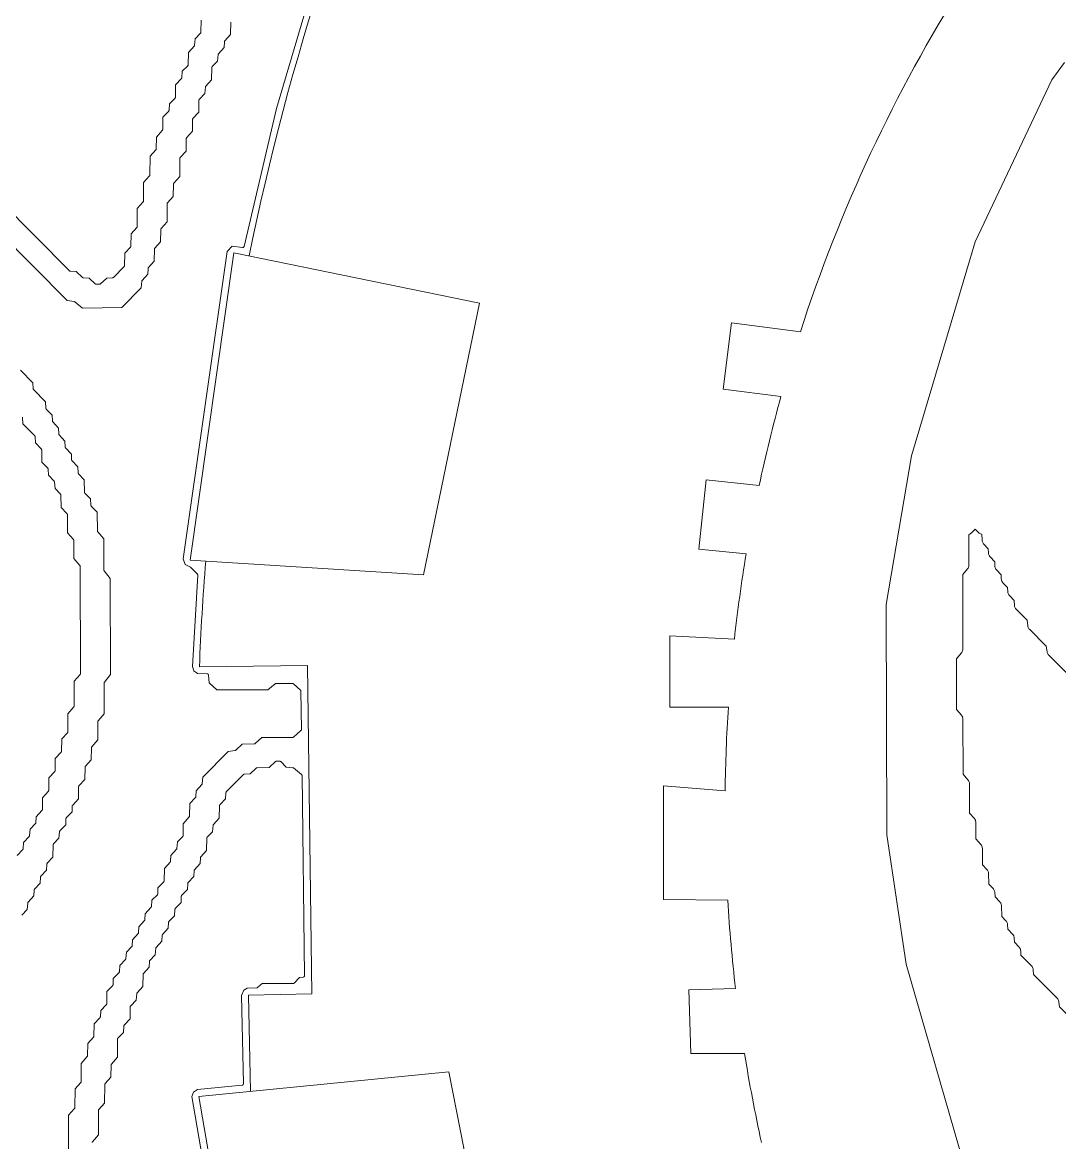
# Model space of a CAD drawing. Header units: inches. Extents: x 36 to 190, y -75 to 56.
# Drawn here: x 153.861 to 158.162, y -4.73 to -0.088 of the extents above; entities that cross this region are included whole.
import ezdxf

# ---------------------------------------------------------------- set-up
doc = ezdxf.new("R2010")
doc.units = ezdxf.units.IN
for name, color, linetype, lineweight in [('01_ORIGINAL_CAD', 7, 'Continuous', 20), ('02_APPROVED_PDF_OUTLINES', 7, 'Continuous', 15), ('04_APPROVED_PERIMETER', 7, 'Continuous', 15)]:
    doc.layers.add(name, color=color, linetype=linetype, lineweight=lineweight)

# ---------------------------------------------------------------- blocks, each defined once
blk = doc.blocks.new('06_WAVES')
at = {"layer": '01_ORIGINAL_CAD'}
for points in [[(44.2832, 37.0838, 0.090917), (40.9305, 45.9685, -0.652582), (40.9305, 49.0108, -0.158741), (45.0035, 48.4251, -0.098355), (47.824, 46.2028), (47.7547, 46.078)], [(47.0869, 44.6297, -0.062406), (47.763, 46.0735), (45.5722, 47.2899, 0.058367), (44.8008, 44.9442, 0.058367)], [(46.9163, 43.9933, -0.01479), (47.0064, 44.3616, -0.01479)], [(46.8134, 43.3568, -0.013879), (46.8623, 43.7093)], [(44.6214, 43.6801, 0.010358), (44.595, 43.2412)], [(46.7752, 42.7279, -0.013523), (46.7886, 43.0744, -0.013523)], [(46.8183, 41.9082, -0.014342), (46.786, 42.2745)], [(46.926, 41.2696, -0.014645), (46.8557, 41.6385)]]:
    blk.add_lwpolyline(points, format="xyb", dxfattribs=at)
for points in [[(45.7571, 44.7481), (44.7382, 44.9571), (44.5564, 43.6842), (45.5244, 43.6224)], [(45.6289, 41.5624), (44.5925, 41.4607), (44.8281, 40.0955), (45.8647, 40.3685)]]:
    blk.add_lwpolyline(points, close=True, dxfattribs=at)
for points in [[(47.0869, 44.6297), (46.8018, 44.6666), (46.7664, 44.3927), (47.0064, 44.3616)], [(46.9163, 43.9933), (46.6964, 44.0163), (46.6664, 43.7297), (46.8623, 43.7093)], [(46.8134, 43.3568), (46.5462, 43.3706), (46.5462, 43.0744), (46.7886, 43.0744)], [(45.0437, 43.247), (44.595, 43.2412)], [(44.8072, 41.4818), (44.7991, 41.881), (45.0612, 41.8863), (45.0437, 43.247)], [(46.7752, 42.7279), (46.519, 42.7483), (46.519, 42.2768), (46.786, 42.2745)], [(46.8183, 41.9082), (46.6252, 41.9024), (46.6331, 41.6385), (46.8557, 41.6385)]]:
    blk.add_lwpolyline(points, dxfattribs=at)
at = {"layer": '02_APPROVED_PDF_OUTLINES'}
for points in [[(45.0908, 46.1496), (44.9143, 45.5552), (44.7803, 44.984), (44.7801, 44.9834), (44.7799, 44.9829), (44.7796, 44.9824), (44.7793, 44.9819), (44.779, 44.9814), (44.7786, 44.981), (44.7781, 44.9806), (44.7777, 44.9803), (44.7771, 44.98), (44.7766, 44.9798), (44.7761, 44.9796), (44.7755, 44.9795), (44.7749, 44.9794), (44.7743, 44.9794), (44.7737, 44.9794), (44.7309, 44.9844), (44.7099, 44.9626), (44.5279, 43.6896), (44.5353, 43.6652), (44.5576, 43.6547), (44.558, 43.6544), (44.5585, 43.6541), (44.5589, 43.6538), (44.5593, 43.6535), (44.5862, 43.6264), (44.5865, 43.6259), (44.5869, 43.6255), (44.5872, 43.625), (44.5874, 43.6245), (44.5876, 43.624), (44.5877, 43.6235), (44.5878, 43.6229), (44.5879, 43.6224), (44.5879, 43.6218), (44.5661, 43.2435), (44.5718, 43.2244), (44.5875, 43.2135), (44.6269, 43.2126), (44.6275, 43.2126), (44.6281, 43.2125), (44.6287, 43.2123), (44.6292, 43.2121), (44.6297, 43.2118), (44.6302, 43.2115), (44.6307, 43.2112), (44.6311, 43.2108), (44.6315, 43.2103), (44.6319, 43.2098), (44.6321, 43.2093), (44.6324, 43.2088), (44.6326, 43.2082), (44.6327, 43.2077), (44.6328, 43.2071), (44.6352, 43.1757), (44.6678, 43.1456), (44.8787, 43.1455), (44.9098, 43.171), (44.9102, 43.1714), (44.9107, 43.1717), (44.9113, 43.1719), (44.9118, 43.1721), (44.9124, 43.1722), (44.913, 43.1723), (44.9136, 43.1724), (44.9807, 43.1724), (44.9813, 43.1724), (44.9819, 43.1723), (44.9825, 43.1721), (44.9831, 43.1719), (44.9837, 43.1716), (44.9842, 43.1713), (44.9847, 43.1709), (45.0141, 43.1445), (45.0145, 43.1441), (45.0149, 43.1436), (45.0153, 43.1431), (45.0155, 43.1425), (45.0158, 43.1419), (45.0159, 43.1413), (45.016, 43.1407), (45.0161, 43.1401), (45.0181, 42.9816), (45.0181, 42.981), (45.018, 42.9805), (45.0179, 42.9799), (45.0177, 42.9793), (45.0175, 42.9788), (45.0172, 42.9783), (45.0168, 42.9778), (45.0165, 42.9774), (45.016, 42.977), (44.985, 42.9503), (44.9845, 42.9499), (44.984, 42.9496), (44.9835, 42.9493), (44.9829, 42.9491), (44.9823, 42.949), (44.9817, 42.9489), (44.9811, 42.9489), (44.854, 42.9485), (44.8259, 42.9234), (44.8254, 42.923), (44.8249, 42.9227), (44.8244, 42.9224), (44.8238, 42.9222), (44.8232, 42.922), (44.8226, 42.9219), (44.822, 42.9219), (44.7717, 42.9208), (44.7464, 42.8967), (44.746, 42.8962), (44.7455, 42.8959), (44.7449, 42.8956), (44.7444, 42.8954), (44.7438, 42.8952), (44.7432, 42.8951), (44.7142, 42.8909), (44.6093, 42.7841), (44.6071, 42.7573), (44.607, 42.7568), (44.6069, 42.7562), (44.6067, 42.7557), (44.6065, 42.7552), (44.6062, 42.7547), (44.6059, 42.7542), (44.6055, 42.7538), (44.5816, 42.7281), (44.5807, 42.7039), (44.5806, 42.7033), (44.5805, 42.7027), (44.5803, 42.7021), (44.5801, 42.7016), (44.5798, 42.701), (44.5794, 42.7005), (44.5791, 42.7001), (44.5553, 42.6744), (44.5543, 42.6235), (44.5542, 42.6229), (44.5541, 42.6223), (44.554, 42.6217), (44.5538, 42.6212), (44.5535, 42.6206), (44.5532, 42.6201), (44.5528, 42.6197), (44.5281, 42.5912), (44.5279, 42.543), (44.5278, 42.5425), (44.5278, 42.5419), (44.5276, 42.5413), (44.5274, 42.5408), (44.5272, 42.5403), (44.5269, 42.5398), (44.5266, 42.5393), (44.5262, 42.5389), (44.5037, 42.5157), (44.5014, 42.4889), (44.5013, 42.4883), (44.5012, 42.4877), (44.501, 42.4872), (44.5008, 42.4867), (44.5005, 42.4862), (44.5002, 42.4857), (44.4998, 42.4853), (44.476, 42.4596), (44.475, 42.4354), (44.4749, 42.4348), (44.4748, 42.4342), (44.4746, 42.4336), (44.4744, 42.4331), (44.4741, 42.4325), (44.4738, 42.432), (44.4734, 42.4316), (44.4496, 42.4059), (44.4486, 42.355), (44.4486, 42.3544), (44.4484, 42.3538), (44.4483, 42.3532), (44.448, 42.3526), (44.4478, 42.352), (44.4474, 42.3515), (44.447, 42.351), (44.4231, 42.3253), (44.4222, 42.3012), (44.4221, 42.3006), (44.422, 42.2999), (44.4218, 42.2993), (44.4215, 42.2988), (44.4212, 42.2982), (44.4209, 42.2977), (44.4205, 42.2972), (44.398, 42.274), (44.3957, 42.2472), (44.3956, 42.2467), (44.3955, 42.2461), (44.3953, 42.2456), (44.3951, 42.245), (44.3948, 42.2445), (44.3945, 42.2441), (44.3941, 42.2436), (44.3703, 42.2179), (44.3693, 42.1938), (44.3692, 42.1932), (44.3691, 42.1926), (44.3689, 42.192), (44.3687, 42.1914), (44.3684, 42.1909), (44.3681, 42.1904), (44.3677, 42.1899), (44.3438, 42.1642), (44.3428, 42.1401), (44.3428, 42.1395), (44.3427, 42.1389), (44.3425, 42.1383), (44.3423, 42.1377), (44.342, 42.1372), (44.3416, 42.1367), (44.3412, 42.1362), (44.3174, 42.1105), (44.3164, 42.0864), (44.3163, 42.0858), (44.3162, 42.0851), (44.316, 42.0845), (44.3158, 42.084), (44.3155, 42.0834), (44.3151, 42.0829), (44.3147, 42.0824), (44.2922, 42.0592), (44.2899, 42.0324), (44.2899, 42.0319), (44.2897, 42.0313), (44.2895, 42.0308), (44.2893, 42.0302), (44.289, 42.0297), (44.2887, 42.0293), (44.2883, 42.0288), (44.2645, 42.0031), (44.2635, 41.979), (44.2634, 41.9784), (44.2633, 41.9778), (44.2632, 41.9772), (44.2629, 41.9766), (44.2626, 41.9761), (44.2623, 41.9756), (44.2619, 41.9751), (44.238, 41.9494), (44.2371, 41.9253), (44.237, 41.9247), (44.2369, 41.9241), (44.2367, 41.9235), (44.2365, 41.9229), (44.2362, 41.9224), (44.2359, 41.9219), (44.2355, 41.9214), (44.2117, 41.8958), (44.2107, 41.8449), (44.2106, 41.8443), (44.2105, 41.8437), (44.2104, 41.8432), (44.2102, 41.8427), (44.21, 41.8422), (44.2097, 41.8417), (44.2094, 41.8412), (44.209, 41.8408), (44.1865, 41.8176), (44.1842, 41.7908), (44.1841, 41.7902), (44.184, 41.7897), (44.1838, 41.7891), (44.1836, 41.7886), (44.1833, 41.7881), (44.183, 41.7876), (44.1826, 41.7872), (44.1588, 41.7616), (44.1578, 41.7106), (44.1578, 41.71), (44.1577, 41.7094), (44.1575, 41.7088), (44.1573, 41.7082), (44.157, 41.7077), (44.1566, 41.7071), (44.1562, 41.7067), (44.1324, 41.681), (44.1314, 41.6301), (44.1314, 41.6295), (44.1313, 41.6289), (44.1312, 41.6283), (44.1309, 41.6278), (44.1307, 41.6272), (44.1303, 41.6267), (44.13, 41.6263), (44.1052, 41.5978), (44.1051, 41.5228), (44.1051, 41.5223), (44.105, 41.5217), (44.1049, 41.5212), (44.1047, 41.5206), (44.1045, 41.5201), (44.1042, 41.5196), (44.1039, 41.5192), (44.1035, 41.5187), (44.0797, 41.4931), (44.0788, 41.4154), (44.0787, 41.4148), (44.0786, 41.4142), (44.0785, 41.4136), (44.0783, 41.413), (44.078, 41.4125), (44.0777, 41.412), (44.0773, 41.4115), (44.0526, 41.3831), (44.0526, 41.2007)], [(43.8581, 42.2124), (43.8806, 42.2356), (43.8828, 42.2624), (43.8829, 42.263), (43.883, 42.2635), (43.8832, 42.264), (43.8834, 42.2646), (43.8837, 42.2651), (43.884, 42.2655), (43.8844, 42.266), (43.9083, 42.2917), (43.9093, 42.3158), (43.9093, 42.3164), (43.9094, 42.317), (43.9096, 42.3176), (43.9098, 42.3182), (43.9101, 42.3187), (43.9105, 42.3192), (43.9109, 42.3197), (43.9347, 42.3454), (43.9357, 42.3695), (43.9358, 42.3701), (43.9359, 42.3707), (43.936, 42.3713), (43.9363, 42.3719), (43.9366, 42.3724), (43.9369, 42.3729), (43.9373, 42.3734), (43.9611, 42.3991), (43.9621, 42.4232), (43.9622, 42.4238), (43.9623, 42.4244), (43.9625, 42.425), (43.9627, 42.4256), (43.963, 42.4261), (43.9633, 42.4266), (43.9637, 42.4271), (43.9875, 42.4527), (43.9885, 42.5036), (43.9886, 42.5042), (43.9887, 42.5048), (43.9888, 42.5053), (43.989, 42.5058), (43.9892, 42.5063), (43.9895, 42.5068), (43.9898, 42.5073), (43.9902, 42.5077), (44.0127, 42.5309), (44.015, 42.5577), (44.0151, 42.5583), (44.0152, 42.5588), (44.0154, 42.5594), (44.0156, 42.5599), (44.0159, 42.5604), (44.0162, 42.5609), (44.0166, 42.5613), (44.0404, 42.587), (44.0414, 42.6112), (44.0415, 42.6118), (44.0416, 42.6124), (44.0418, 42.6129), (44.042, 42.6135), (44.0423, 42.614), (44.0426, 42.6145), (44.043, 42.615), (44.0669, 42.6407), (44.0679, 42.6649), (44.0679, 42.6655), (44.068, 42.6661), (44.0682, 42.6666), (44.0684, 42.6672), (44.0687, 42.6677), (44.0691, 42.6682), (44.0695, 42.6687), (44.0933, 42.6943), (44.0942, 42.7453), (44.0943, 42.7459), (44.0944, 42.7465), (44.0946, 42.7471), (44.0948, 42.7477), (44.0951, 42.7482), (44.0954, 42.7488), (44.0958, 42.7492), (44.1197, 42.7749), (44.1206, 42.8258), (44.1207, 42.8264), (44.1208, 42.8271), (44.121, 42.8277), (44.1212, 42.8282), (44.1215, 42.8288), (44.1218, 42.8293), (44.1222, 42.8298), (44.146, 42.8554), (44.147, 42.9064), (44.1471, 42.907), (44.1472, 42.9075), (44.1473, 42.9081), (44.1475, 42.9087), (44.1478, 42.9092), (44.1481, 42.9097), (44.1485, 42.9102), (44.1732, 42.9386), (44.1734, 43.0136), (44.1734, 43.0142), (44.1735, 43.0148), (44.1736, 43.0154), (44.1739, 43.016), (44.1741, 43.0166), (44.1745, 43.0171), (44.1748, 43.0176), (44.1996, 43.046), (44.1996, 43.1747), (44.1996, 43.1753), (44.1997, 43.1758), (44.1999, 43.1764), (44.2, 43.1769), (44.2003, 43.1775), (44.2006, 43.178), (44.2009, 43.1784), (44.2261, 43.2098), (44.2253, 43.6082), (44.2, 43.6395), (44.1997, 43.64), (44.1994, 43.6405), (44.1992, 43.641), (44.199, 43.6416), (44.1988, 43.6421), (44.1987, 43.6427), (44.1987, 43.6433), (44.1982, 43.772), (44.1733, 43.8004), (44.173, 43.8008), (44.1726, 43.8013), (44.1724, 43.8019), (44.1722, 43.8024), (44.172, 43.803), (44.1719, 43.8036), (44.1719, 43.8042), (44.1706, 43.882), (44.1467, 43.9076), (44.1464, 43.908), (44.146, 43.9085), (44.1458, 43.909), (44.1455, 43.9095), (44.1453, 43.91), (44.1452, 43.9106), (44.1451, 43.9111), (44.1428, 43.9379), (44.1202, 43.9611), (44.1198, 43.9615), (44.1195, 43.962), (44.1192, 43.9625), (44.1189, 43.963), (44.1187, 43.9635), (44.1186, 43.9641), (44.1185, 43.9646), (44.1185, 43.9652), (44.1173, 44.0161), (44.0934, 44.0417), (44.093, 44.0422), (44.0926, 44.0427), (44.0924, 44.0432), (44.0921, 44.0438), (44.0919, 44.0443), (44.0918, 44.0449), (44.0918, 44.0455), (44.0907, 44.0697), (44.0667, 44.0954), (44.0663, 44.0958), (44.066, 44.0963), (44.0657, 44.0969), (44.0655, 44.0974), (44.0653, 44.098), (44.0652, 44.0986), (44.0651, 44.0992), (44.064, 44.1234), (44.0401, 44.149), (44.0397, 44.1495), (44.0394, 44.15), (44.0391, 44.1505), (44.0388, 44.1511), (44.0387, 44.1517), (44.0385, 44.1523), (44.0385, 44.1529), (44.0374, 44.177), (44.0134, 44.2027), (44.013, 44.2032), (44.0127, 44.2037), (44.0124, 44.2042), (44.0122, 44.2048), (44.012, 44.2053), (44.0119, 44.2059), (44.0118, 44.2065), (44.0108, 44.2307), (43.9868, 44.2564), (43.9864, 44.2568), (43.9861, 44.2573), (43.9858, 44.2579), (43.9855, 44.2584), (43.9854, 44.259), (43.9852, 44.2596), (43.9852, 44.2602), (43.9841, 44.2844), (43.9601, 44.31), (43.9598, 44.3105), (43.9595, 44.3109), (43.9592, 44.3114), (43.9589, 44.3119), (43.9588, 44.3125), (43.9586, 44.313), (43.9586, 44.3136), (43.9562, 44.3404), (43.907, 44.3904), (43.9066, 44.3909), (43.9062, 44.3914), (43.9059, 44.3919), (43.9057, 44.3925), (43.9055, 44.3931), (43.9054, 44.3937), (43.9053, 44.3943), (43.9042, 44.4184), (43.8537, 44.4709)], [(44.6022, 45.9221), (44.6012, 45.8712), (44.6011, 45.8706), (44.6011, 45.8701), (44.6009, 45.8695), (44.6007, 45.869), (44.6005, 45.8685), (44.6002, 45.868), (44.5999, 45.8675), (44.5995, 45.8671), (44.577, 45.8439), (44.5747, 45.8171), (44.5746, 45.8165), (44.5745, 45.816), (44.5743, 45.8154), (44.5741, 45.8149), (44.5738, 45.8144), (44.5735, 45.8139), (44.5731, 45.8135), (44.5493, 45.7879), (44.5483, 45.7369), (44.5483, 45.7364), (44.5482, 45.7358), (44.5481, 45.7353), (44.5479, 45.7347), (44.5476, 45.7342), (44.5474, 45.7337), (44.547, 45.7333), (44.5467, 45.7329), (44.5241, 45.7097), (44.5219, 45.6828), (44.5218, 45.6823), (44.5217, 45.6817), (44.5215, 45.6812), (44.5213, 45.6807), (44.521, 45.6802), (44.5207, 45.6797), (44.5203, 45.6793), (44.4965, 45.6536), (44.4955, 45.6027), (44.4955, 45.6021), (44.4954, 45.6016), (44.4952, 45.601), (44.4951, 45.6005), (44.4948, 45.6), (44.4945, 45.5995), (44.4942, 45.599), (44.4938, 45.5986), (44.4713, 45.5754), (44.469, 45.5486), (44.469, 45.548), (44.4688, 45.5475), (44.4687, 45.5469), (44.4684, 45.5464), (44.4682, 45.5459), (44.4678, 45.5455), (44.4675, 45.545), (44.4437, 45.5194), (44.4427, 45.4684), (44.4426, 45.4679), (44.4425, 45.4673), (44.4424, 45.4667), (44.4422, 45.4661), (44.4419, 45.4656), (44.4416, 45.4651), (44.4412, 45.4646), (44.4165, 45.4362), (44.4163, 45.388), (44.4163, 45.3874), (44.4162, 45.3869), (44.416, 45.3864), (44.4159, 45.3858), (44.4156, 45.3853), (44.4154, 45.3848), (44.415, 45.3844), (44.4147, 45.3839), (44.3909, 45.3583), (44.3899, 45.2806), (44.3899, 45.28), (44.3898, 45.2794), (44.3897, 45.2788), (44.3894, 45.2782), (44.3892, 45.2777), (44.3888, 45.2772), (44.3885, 45.2767), (44.3637, 45.2483), (44.3636, 45.1733), (44.3636, 45.1726), (44.3635, 45.172), (44.3633, 45.1714), (44.3631, 45.1709), (44.3628, 45.1703), (44.3625, 45.1698), (44.3621, 45.1693), (44.3374, 45.1409), (44.3373, 45.0659), (44.3372, 45.0653), (44.3372, 45.0648), (44.337, 45.0642), (44.3369, 45.0637), (44.3366, 45.0632), (44.3363, 45.0627), (44.336, 45.0622), (44.3357, 45.0618), (44.3119, 45.0362), (44.3109, 44.9852), (44.3108, 44.9846), (44.3107, 44.984), (44.3105, 44.9834), (44.3103, 44.9828), (44.31, 44.9823), (44.3097, 44.9817), (44.3093, 44.9813), (44.2855, 44.9556), (44.2845, 44.9047), (44.2844, 44.9041), (44.2844, 44.9036), (44.2842, 44.903), (44.284, 44.9025), (44.2838, 44.902), (44.2835, 44.9015), (44.2831, 44.901), (44.2828, 44.9006), (44.2385, 44.8557), (44.2381, 44.8553), (44.2376, 44.855), (44.2372, 44.8547), (44.2367, 44.8545), (44.2362, 44.8543), (44.2356, 44.8541), (44.2351, 44.854), (44.2345, 44.8539), (44.2107, 44.8529), (44.1853, 44.8287), (44.1849, 44.8283), (44.1844, 44.828), (44.1839, 44.8277), (44.1834, 44.8275), (44.1829, 44.8273), (44.1823, 44.8272), (44.1818, 44.8271), (44.1812, 44.8271), (44.1672, 44.827), (44.1666, 44.8271), (44.166, 44.8272), (44.1655, 44.8273), (44.165, 44.8275), (44.1644, 44.8277), (44.1639, 44.828), (44.1635, 44.8283), (44.163, 44.8287), (44.1376, 44.8528), (44.1138, 44.8539), (44.1132, 44.8539), (44.1126, 44.854), (44.112, 44.8542), (44.1114, 44.8545), (44.1109, 44.8547), (44.1104, 44.8551), (44.1099, 44.8555), (44.0845, 44.8796), (44.0606, 44.8807), (44.0601, 44.8807), (44.0595, 44.8808), (44.059, 44.881), (44.0585, 44.8812), (44.058, 44.8814), (44.0575, 44.8817), (44.057, 44.882), (44.0566, 44.8824), (43.7728, 45.1686)], [(43.6243, 45.1857), (44.047, 44.7594), (44.076, 44.7552), (44.0765, 44.7551), (44.0771, 44.755), (44.0776, 44.7548), (44.078, 44.7546), (44.0785, 44.7543), (44.0789, 44.7539), (44.1101, 44.7285), (44.2731, 44.7311), (44.3535, 44.8126), (44.3557, 44.8394), (44.3558, 44.84), (44.3559, 44.8405), (44.3561, 44.841), (44.3563, 44.8416), (44.3566, 44.8421), (44.3569, 44.8425), (44.3573, 44.843), (44.3812, 44.8687), (44.3821, 44.8928), (44.3822, 44.8934), (44.3823, 44.894), (44.3825, 44.8946), (44.3827, 44.8952), (44.383, 44.8957), (44.3834, 44.8962), (44.3837, 44.8967), (44.4076, 44.9223), (44.4085, 44.9732), (44.4086, 44.9739), (44.4087, 44.9745), (44.4089, 44.9751), (44.4091, 44.9757), (44.4094, 44.9762), (44.4097, 44.9767), (44.4101, 44.9772), (44.4339, 45.0028), (44.4349, 45.0538), (44.435, 45.0544), (44.4351, 45.055), (44.4352, 45.0555), (44.4354, 45.0561), (44.4357, 45.0566), (44.436, 45.0571), (44.4364, 45.0576), (44.4611, 45.086), (44.4613, 45.1611), (44.4613, 45.1616), (44.4614, 45.1622), (44.4615, 45.1627), (44.4617, 45.1632), (44.4619, 45.1638), (44.4622, 45.1642), (44.4625, 45.1647), (44.4629, 45.1651), (44.4867, 45.1908), (44.4877, 45.2417), (44.4877, 45.2423), (44.4878, 45.2429), (44.488, 45.2435), (44.4882, 45.244), (44.4884, 45.2445), (44.4888, 45.2451), (44.4891, 45.2455), (44.5139, 45.274), (44.514, 45.349), (44.514, 45.3495), (44.5141, 45.3501), (44.5142, 45.3506), (44.5144, 45.3512), (44.5146, 45.3517), (44.5149, 45.3522), (44.5152, 45.3526), (44.5156, 45.353), (44.5394, 45.3787), (44.5404, 45.4296), (44.5404, 45.4302), (44.5405, 45.4308), (44.5407, 45.4314), (44.5409, 45.4319), (44.5412, 45.4325), (44.5415, 45.433), (44.5419, 45.4334), (44.5666, 45.4619), (44.5668, 45.5101), (44.5668, 45.5106), (44.5669, 45.5112), (44.567, 45.5117), (44.5672, 45.5122), (44.5674, 45.5128), (44.5677, 45.5132), (44.568, 45.5137), (44.5684, 45.5141), (44.5922, 45.5398), (44.5932, 45.5907), (44.5932, 45.5913), (44.5933, 45.5918), (44.5934, 45.5924), (44.5936, 45.5929), (44.5939, 45.5934), (44.5942, 45.5939), (44.5945, 45.5943), (44.5949, 45.5948), (44.6174, 45.618), (44.6196, 45.6448), (44.6197, 45.6454), (44.6198, 45.6459), (44.62, 45.6464), (44.6202, 45.647), (44.6205, 45.6475), (44.6208, 45.6479), (44.6212, 45.6484), (44.645, 45.674), (44.646, 45.7249), (44.646, 45.7255), (44.6461, 45.7261), (44.6463, 45.7266), (44.6465, 45.7271), (44.6467, 45.7276), (44.647, 45.7281), (44.6473, 45.7286), (44.6477, 45.729), (44.6702, 45.7522), (44.6725, 45.779), (44.6725, 45.7796), (44.6727, 45.7801), (44.6728, 45.7807), (44.6731, 45.7812), (44.6734, 45.7817), (44.6737, 45.7822), (44.674, 45.7826), (44.6979, 45.8083), (44.6989, 45.8325), (44.6989, 45.8331), (44.6991, 45.8337), (44.6992, 45.8342), (44.6995, 45.8348), (44.6998, 45.8353), (44.7001, 45.8358), (44.7005, 45.8363), (44.7243, 45.8619), (44.7253, 45.9129)], [(43.8609, 44.2759), (43.861, 44.2754), (43.8633, 44.2486), (43.9125, 44.1986), (43.9129, 44.1981), (43.9133, 44.1976), (43.9136, 44.197), (43.9138, 44.1965), (43.914, 44.1959), (43.9141, 44.1952), (43.9142, 44.1946), (43.9153, 44.1705), (43.9392, 44.1448), (43.9397, 44.1443), (43.94, 44.1438), (43.9403, 44.1432), (43.9405, 44.1427), (43.9407, 44.1421), (43.9408, 44.1415), (43.9409, 44.1408), (43.942, 44.0899), (43.9659, 44.0643), (43.9663, 44.0638), (43.9667, 44.0633), (43.967, 44.0628), (43.9672, 44.0622), (43.9674, 44.0617), (43.9675, 44.0611), (43.9676, 44.0605), (43.9686, 44.0363), (43.9926, 44.0106), (43.993, 44.0102), (43.9933, 44.0097), (43.9936, 44.0092), (43.9938, 44.0087), (43.994, 44.0082), (43.9941, 44.0076), (43.9942, 44.0071), (43.9965, 43.9802), (44.0191, 43.9571), (44.0195, 43.9566), (44.0199, 43.9562), (44.0201, 43.9557), (44.0204, 43.9552), (44.0206, 43.9547), (44.0207, 43.9541), (44.0208, 43.9536), (44.0209, 43.953), (44.022, 43.9021), (44.0459, 43.8765), (44.0463, 43.876), (44.0466, 43.8756), (44.0469, 43.8751), (44.0471, 43.8746), (44.0473, 43.8741), (44.0474, 43.8735), (44.0475, 43.873), (44.0476, 43.8724), (44.048, 43.7974), (44.0728, 43.769), (44.0732, 43.7685), (44.0735, 43.768), (44.0738, 43.7674), (44.074, 43.7669), (44.0742, 43.7663), (44.0743, 43.7657), (44.0743, 43.7651), (44.0747, 43.69), (44.0996, 43.6616), (44.0999, 43.6612), (44.1003, 43.6606), (44.1005, 43.6601), (44.1008, 43.6595), (44.1009, 43.6589), (44.101, 43.6583), (44.101, 43.6577), (44.1019, 43.2138), (44.1019, 43.2131), (44.1018, 43.2125), (44.1016, 43.2119), (44.1014, 43.2114), (44.1011, 43.2108), (44.1008, 43.2103), (44.1004, 43.2098), (44.0757, 43.1814), (44.0756, 43.0795), (44.0756, 43.0789), (44.0755, 43.0783), (44.0753, 43.0777), (44.0751, 43.0771), (44.0748, 43.0766), (44.0745, 43.0761), (44.0741, 43.0756), (44.0494, 43.0472), (44.0493, 42.9721), (44.0492, 42.9716), (44.0492, 42.971), (44.049, 42.9705), (44.0488, 42.9699), (44.0486, 42.9694), (44.0483, 42.9689), (44.048, 42.9685), (44.0477, 42.9681), (44.0239, 42.9424), (44.0229, 42.8915), (44.0228, 42.8909), (44.0227, 42.8903), (44.0225, 42.8897), (44.0223, 42.8891), (44.022, 42.8885), (44.0217, 42.888), (44.0213, 42.8875), (43.9975, 42.8619), (43.9965, 42.8109), (43.9964, 42.8103), (43.9963, 42.8097), (43.9962, 42.8091), (43.9959, 42.8085), (43.9956, 42.808), (43.9953, 42.8075), (43.9949, 42.807), (43.9711, 42.7813), (43.9701, 42.7304), (43.97, 42.7298), (43.9699, 42.7292), (43.9698, 42.7286), (43.9696, 42.7281), (43.9693, 42.7276), (43.969, 42.7271), (43.9686, 42.7266), (43.9439, 42.6981), (43.9437, 42.65), (43.9437, 42.6494), (43.9436, 42.6489), (43.9435, 42.6483), (43.9433, 42.6478), (43.9431, 42.6473), (43.9428, 42.6468), (43.9425, 42.6463), (43.9421, 42.6459), (43.9182, 42.6202), (43.9173, 42.596), (43.9172, 42.5954), (43.9171, 42.5948), (43.9169, 42.5942), (43.9166, 42.5936), (43.9163, 42.5931), (43.916, 42.5926), (43.9156, 42.5921), (43.8931, 42.5689), (43.8908, 42.5421), (43.8907, 42.5415), (43.8906, 42.541), (43.8904, 42.5404), (43.8902, 42.5399), (43.8899, 42.5394), (43.8896, 42.5389), (43.8892, 42.5385), (43.8654, 42.5128), (43.8644, 42.4886), (43.8643, 42.488), (43.8642, 42.4874), (43.864, 42.4869), (43.8638, 42.4863), (43.8635, 42.4858), (43.8632, 42.4853), (43.8628, 42.4848), (43.8389, 42.4591)], [(48.193, 41.7999), (48.1609, 41.8323), (48.1591, 41.8523), (48.1586, 41.8557), (48.1576, 41.859), (48.1561, 41.8621), (48.1542, 41.865), (48.152, 41.8676), (48.0544, 41.9664), (48.0527, 41.9864), (48.0521, 41.9898), (48.0511, 41.9931), (48.0497, 41.9962), (48.0478, 41.9991), (48.0456, 42.0017), (48.0016, 42.0464), (48.0009, 42.0632), (48.0005, 42.0667), (47.9996, 42.0701), (47.9982, 42.0734), (47.9964, 42.0764), (47.9942, 42.0792), (47.975, 42.0997), (47.9742, 42.1169), (47.9738, 42.1204), (47.9729, 42.1238), (47.9716, 42.127), (47.9697, 42.1301), (47.9675, 42.1328), (47.9479, 42.1538), (47.9461, 42.1742), (47.9456, 42.1776), (47.9446, 42.1808), (47.9432, 42.1839), (47.9413, 42.1868), (47.9391, 42.1894), (47.9219, 42.2071), (47.9209, 42.2505), (47.9206, 42.2535), (47.92, 42.2565), (47.9191, 42.2593), (47.9177, 42.2621), (47.9161, 42.2646), (47.9142, 42.267), (47.8946, 42.288), (47.8928, 42.3083), (47.8923, 42.3117), (47.8913, 42.315), (47.8898, 42.3181), (47.888, 42.321), (47.8858, 42.3236), (47.8686, 42.3413), (47.8676, 42.3846), (47.8673, 42.3877), (47.8667, 42.3906), (47.8657, 42.3935), (47.8644, 42.3962), (47.8628, 42.3988), (47.8608, 42.4011), (47.842, 42.4213), (47.8417, 42.4888), (47.8414, 42.4923), (47.8406, 42.4958), (47.8393, 42.4991), (47.8376, 42.5022), (47.8355, 42.5051), (47.8153, 42.5282), (47.8149, 42.5961), (47.8146, 42.5997), (47.8139, 42.6031), (47.8126, 42.6065), (47.8109, 42.6096), (47.8087, 42.6124), (47.7886, 42.6355), (47.7881, 42.7571), (47.7878, 42.7606), (47.787, 42.7641), (47.7857, 42.7675), (47.784, 42.7706), (47.7819, 42.7734), (47.7617, 42.7965), (47.761, 43.0254), (47.7607, 43.029), (47.76, 43.0325), (47.7587, 43.0358), (47.757, 43.039), (47.7548, 43.0418), (47.7347, 43.0649), (47.7343, 43.2753), (47.7543, 43.2984), (47.7565, 43.3012), (47.7582, 43.3044), (47.7594, 43.3077), (47.7602, 43.3112), (47.7604, 43.3148), (47.7601, 43.6243), (47.7802, 43.6473), (47.7823, 43.6502), (47.7841, 43.6533), (47.7853, 43.6567), (47.7861, 43.6602), (47.7863, 43.6637), (47.7863, 43.7901), (47.7871, 43.7903), (47.7903, 43.7917), (47.7932, 43.7935), (47.7959, 43.7957), (47.8124, 43.8115), (47.8265, 43.7975), (47.829, 43.7954), (47.8317, 43.7936), (47.8346, 43.7921), (47.8377, 43.7911), (47.8396, 43.7907), (47.8403, 43.7677), (47.8405, 43.7647), (47.8412, 43.7617), (47.8421, 43.7589), (47.8434, 43.7561), (47.8451, 43.7536), (47.847, 43.7513), (47.8662, 43.7307), (47.8669, 43.7136), (47.8673, 43.7101), (47.8682, 43.7067), (47.8696, 43.7034), (47.8714, 43.7004), (47.8736, 43.6976), (47.8928, 43.6771), (47.8936, 43.6599), (47.894, 43.6564), (47.8949, 43.653), (47.8962, 43.6497), (47.8981, 43.6467), (47.9003, 43.644), (47.9195, 43.6234), (47.9202, 43.6063), (47.9206, 43.6027), (47.9215, 43.5993), (47.9229, 43.5961), (47.9247, 43.593), (47.9269, 43.5903), (47.9461, 43.5698), (47.9469, 43.5526), (47.9473, 43.5491), (47.9482, 43.5457), (47.9495, 43.5424), (47.9514, 43.5394), (47.9536, 43.5366), (47.9732, 43.5157), (47.975, 43.4953), (47.9755, 43.4919), (47.9765, 43.4886), (47.9779, 43.4855), (47.9798, 43.4826), (47.982, 43.4799), (48.027, 43.4343), (48.0302, 43.4112), (48.0308, 43.4081), (48.0319, 43.4051), (48.0333, 43.4022), (48.0351, 43.3995), (48.0372, 43.3971), (48.1068, 43.3269), (48.11, 43.3039), (48.1107, 43.3008), (48.1117, 43.2978), (48.1131, 43.2949), (48.1149, 43.2922), (48.117, 43.2898), (48.2664, 43.1392)], [(44.1502, 41.2696), (44.1503, 41.2702), (44.1504, 41.2708), (44.1506, 41.2714), (44.1509, 41.2719), (44.1512, 41.2725), (44.1516, 41.2729), (44.1763, 41.3014), (44.1764, 41.4032), (44.1765, 41.4038), (44.1765, 41.4043), (44.1767, 41.4049), (44.1768, 41.4054), (44.1771, 41.4059), (44.1773, 41.4064), (44.1777, 41.4069), (44.178, 41.4073), (44.2018, 41.4329), (44.2028, 41.5107), (44.2028, 41.5113), (44.2029, 41.5119), (44.2031, 41.5125), (44.2033, 41.5131), (44.2036, 41.5137), (44.204, 41.5142), (44.2044, 41.5147), (44.2282, 41.5403), (44.2292, 41.5913), (44.2292, 41.5919), (44.2293, 41.5924), (44.2295, 41.593), (44.2297, 41.5936), (44.2299, 41.5941), (44.2303, 41.5946), (44.2306, 41.5951), (44.2554, 41.6235), (44.2555, 41.6985), (44.2555, 41.6991), (44.2556, 41.6997), (44.2557, 41.7002), (44.2559, 41.7008), (44.2562, 41.7013), (44.2565, 41.7018), (44.2568, 41.7023), (44.2572, 41.7027), (44.2797, 41.7259), (44.282, 41.7527), (44.282, 41.7533), (44.2822, 41.7538), (44.2823, 41.7544), (44.2826, 41.7549), (44.2829, 41.7554), (44.2832, 41.7559), (44.2835, 41.7563), (44.3074, 41.7819), (44.3083, 41.8329), (44.3084, 41.8334), (44.3085, 41.834), (44.3086, 41.8345), (44.3088, 41.8351), (44.309, 41.8356), (44.3093, 41.8361), (44.3097, 41.8365), (44.31, 41.8369), (44.3325, 41.8601), (44.3348, 41.887), (44.3349, 41.8875), (44.335, 41.8881), (44.3352, 41.8886), (44.3354, 41.8891), (44.3357, 41.8896), (44.336, 41.8901), (44.3364, 41.8905), (44.3602, 41.9162), (44.3612, 41.9671), (44.3612, 41.9677), (44.3613, 41.9684), (44.3615, 41.969), (44.3617, 41.9695), (44.362, 41.9701), (44.3624, 41.9706), (44.3628, 41.9711), (44.3866, 41.9968), (44.3876, 42.0209), (44.3877, 42.0216), (44.3878, 42.0222), (44.388, 42.0228), (44.3882, 42.0234), (44.3885, 42.0239), (44.3889, 42.0244), (44.3893, 42.0249), (44.4118, 42.0481), (44.4141, 42.0749), (44.4141, 42.0755), (44.4143, 42.076), (44.4145, 42.0766), (44.4147, 42.0771), (44.415, 42.0776), (44.4153, 42.078), (44.4157, 42.0785), (44.4395, 42.1042), (44.4405, 42.1283), (44.4406, 42.1289), (44.4407, 42.1295), (44.4408, 42.1301), (44.4411, 42.1307), (44.4414, 42.1312), (44.4417, 42.1317), (44.4421, 42.1322), (44.466, 42.1579), (44.4669, 42.182), (44.467, 42.1827), (44.4671, 42.1833), (44.4673, 42.1839), (44.4676, 42.1845), (44.4679, 42.185), (44.4682, 42.1855), (44.4686, 42.186), (44.4911, 42.2092), (44.4934, 42.236), (44.4935, 42.2366), (44.4936, 42.2371), (44.4938, 42.2377), (44.494, 42.2382), (44.4943, 42.2387), (44.4946, 42.2391), (44.495, 42.2396), (44.5188, 42.2653), (44.5198, 42.2894), (44.5199, 42.29), (44.52, 42.2906), (44.5202, 42.2912), (44.5204, 42.2918), (44.5207, 42.2923), (44.521, 42.2928), (44.5214, 42.2933), (44.5453, 42.319), (44.5463, 42.3431), (44.5463, 42.3437), (44.5464, 42.3443), (44.5466, 42.3449), (44.5468, 42.3455), (44.5471, 42.346), (44.5475, 42.3465), (44.5479, 42.347), (44.5717, 42.3727), (44.5727, 42.3968), (44.5728, 42.3974), (44.5729, 42.398), (44.5731, 42.3986), (44.5733, 42.3992), (44.5736, 42.3997), (44.5739, 42.4002), (44.5743, 42.4007), (44.5982, 42.4264), (44.5991, 42.4505), (44.5992, 42.4511), (44.5993, 42.4517), (44.5995, 42.4523), (44.5997, 42.4529), (44.6, 42.4534), (44.6004, 42.4539), (44.6007, 42.4544), (44.6246, 42.48), (44.6255, 42.531), (44.6256, 42.5315), (44.6257, 42.5321), (44.6258, 42.5326), (44.626, 42.5331), (44.6262, 42.5337), (44.6265, 42.5341), (44.6269, 42.5346), (44.6272, 42.535), (44.6497, 42.5582), (44.652, 42.585), (44.6521, 42.5856), (44.6522, 42.5862), (44.6524, 42.5867), (44.6526, 42.5872), (44.6529, 42.5877), (44.6532, 42.5882), (44.6536, 42.5886), (44.6774, 42.6143), (44.6784, 42.6652), (44.6784, 42.6658), (44.6785, 42.6664), (44.6787, 42.667), (44.6789, 42.6676), (44.6792, 42.6682), (44.6796, 42.6687), (44.68, 42.6692), (44.7038, 42.6949), (44.7048, 42.719), (44.7049, 42.7196), (44.705, 42.7201), (44.7051, 42.7207), (44.7053, 42.7212), (44.7056, 42.7217), (44.7058, 42.7221), (44.7062, 42.7226), (44.7065, 42.723), (44.7773, 42.7947), (44.7777, 42.7951), (44.7781, 42.7954), (44.7786, 42.7957), (44.7791, 42.796), (44.7796, 42.7962), (44.7802, 42.7963), (44.7807, 42.7964), (44.7813, 42.7965), (44.8051, 42.7976), (44.8305, 42.8217), (44.8309, 42.8221), (44.8313, 42.8224), (44.8318, 42.8227), (44.8323, 42.8229), (44.8328, 42.8231), (44.8334, 42.8233), (44.8339, 42.8233), (44.8345, 42.8234), (44.8847, 42.8245), (44.91, 42.8486), (44.9105, 42.849), (44.9109, 42.8493), (44.9114, 42.8496), (44.9119, 42.8499), (44.9125, 42.85), (44.913, 42.8502), (44.9136, 42.8503), (44.9142, 42.8503), (44.9282, 42.8503), (44.9288, 42.8503), (44.9294, 42.8502), (44.9299, 42.85), (44.9305, 42.8498), (44.931, 42.8496), (44.9315, 42.8493), (44.932, 42.8489), (44.9324, 42.8486), (44.9554, 42.8258), (44.9819, 42.8235), (44.9825, 42.8234), (44.983, 42.8233), (44.9836, 42.8231), (44.9841, 42.8228), (44.9846, 42.8225), (44.9851, 42.8222), (45.0184, 42.7954), (45.0188, 42.795), (45.0192, 42.7945), (45.0195, 42.7941), (45.0198, 42.7936), (45.0201, 42.793), (45.0203, 42.7925), (45.0205, 42.7919), (45.0205, 42.7913), (45.0206, 42.7908), (45.0313, 41.9619), (45.0313, 41.9613), (45.0312, 41.9607), (45.031, 41.9602), (45.0309, 41.9596), (45.0306, 41.9591), (45.0303, 41.9586), (45.03, 41.9581), (45.0296, 41.9577), (45.0292, 41.9573), (45.0288, 41.9569), (45.0283, 41.9566), (45.0278, 41.9564), (45.0272, 41.9561), (45.0267, 41.956), (45.0261, 41.9559), (45.0102, 41.9536), (44.9873, 41.9307), (44.9868, 41.9303), (44.9864, 41.9299), (44.9859, 41.9296), (44.9853, 41.9294), (44.9848, 41.9292), (44.9842, 41.9291), (44.9836, 41.929), (44.9831, 41.9289), (44.8558, 41.9286), (44.8363, 41.9121), (44.8359, 41.9118), (44.8354, 41.9115), (44.8349, 41.9112), (44.8343, 41.911), (44.8338, 41.9109), (44.8332, 41.9108), (44.8327, 41.9107), (44.7933, 41.9093), (44.7787, 41.9011), (44.7702, 41.8793), (44.7775, 41.5136), (44.7775, 41.513), (44.7774, 41.5124), (44.7773, 41.5118), (44.7771, 41.5112), (44.7769, 41.5107), (44.7766, 41.5102), (44.7762, 41.5097), (44.7758, 41.5093), (44.7754, 41.5089), (44.7749, 41.5085), (44.7744, 41.5082), (44.7739, 41.5079), (44.7733, 41.5077), (44.7727, 41.5076), (44.7721, 41.5075), (44.5877, 41.4892), (44.5706, 41.4792), (44.5637, 41.4609), (44.8001, 40.0884)]]:
    blk.add_lwpolyline(points, dxfattribs=at)
at = {"layer": '04_APPROVED_PERIMETER'}
blk.add_lwpolyline([(48.1775, 40.4343), (48.1128, 40.4611), (47.7663, 41.1767), (47.5259, 42.0085), (47.4452, 42.5453), (47.4434, 43.4992), (47.5484, 44.1166), (47.8122, 45.0025), (48.1294, 45.6738), (48.1824, 45.7455)], dxfattribs=at)

msp = doc.modelspace()

# ---------------------------------------------------------------- block references
msp.add_blockref('06_WAVES', (110, -46))

doc.saveas('drawing.dxf')
